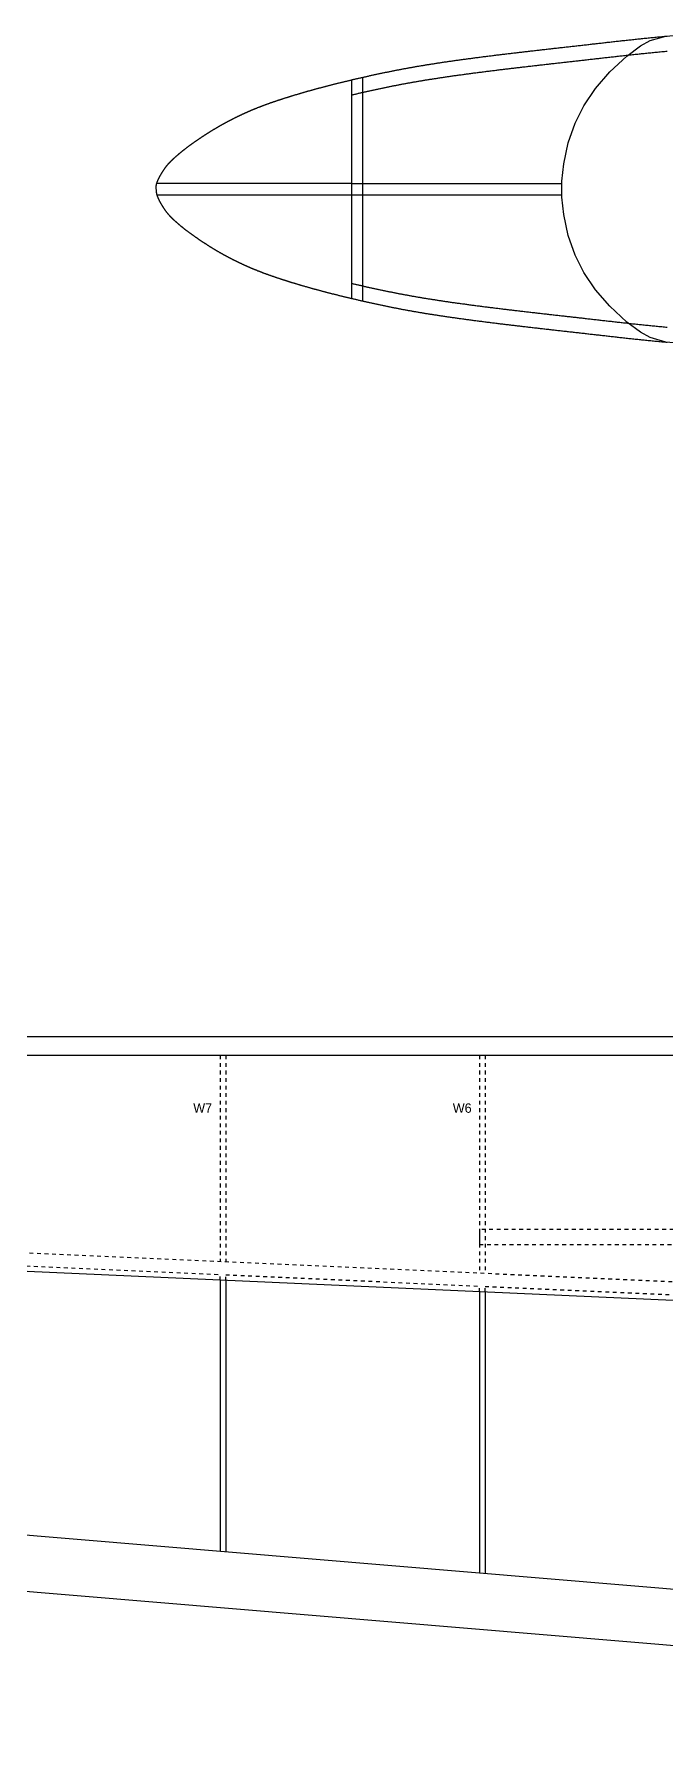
# Model space of a CAD drawing. Extents: x -88 to 2523, y 287 to 1193.
# Drawn here: x 858.6 to 1026.6, y 286.8 to 739.3 of the extents above; entities that cross this region are included whole.
import ezdxf

# ---------------------------------------------------------------- set-up
doc = ezdxf.new("R2010")
doc.units = 0
doc.linetypes.add('JIS_02_1_0', pattern=[2, 1, -1])
doc.layers.get('0').update_dxf_attribs({"linetype": 'CONTINUOUS'})
doc.layers.add('SÄLJ', color=7, linetype='CONTINUOUS')

# ---------------------------------------------------------------- blocks, each defined once
blk = doc.blocks.new('*U22')
at = {"layer": 'SÄLJ', "color": 253}
blk.add_text('W6', height=2.5, dxfattribs=at).set_placement((969.94, 452.8))
blk = doc.blocks.new('*U23')
at = {"layer": 'SÄLJ', "color": 253}
blk.add_text('W7', height=2.5, dxfattribs=at).set_placement((900.95, 452.82))

msp = doc.modelspace()

# ---------------------------------------------------------------- linework, layer by layer
at = {"layer": 'SÄLJ'}
for p, q in [((943.04, 727.12), (943.04, 669.08)), ((946.04, 668.4), (946.04, 727.81)), ((943.04, 699.6), (891.26, 699.6)), ((943.04, 699.6), (998.96, 699.6)), ((891.26, 696.6), (943.04, 696.6)), ((943.04, 696.6), (998.96, 696.6)), ((1322.63, 468), (138.15, 468)), ((1322.63, 389.83), (138.15, 442.74)), ((977.04, 421.8), (977.04, 417.8)), ((908.07, 408.35), (908.07, 336.43)), ((909.57, 408.28), (909.57, 336.3)), ((977.04, 405.27), (977.04, 330.66)), ((978.54, 405.2), (978.54, 330.54)), ((632.95, 359.42), (1322.63, 301.78)), ((632.95, 344.42), (1322.63, 286.78))]:
    msp.add_line(p, q, dxfattribs=at)
at = {"layer": 'SÄLJ', "linetype": 'JIS_02_1_0'}
for p, q in [((908.07, 468), (908.07, 413.35)), ((909.57, 468), (909.57, 413.28)), ((977.04, 468), (977.04, 410.27)), ((978.54, 468), (978.54, 410.2)), ((138.15, 447.74), (1322.63, 394.83)), ((1322.63, 421.8), (977.04, 421.8)), ((977.04, 417.8), (1322.63, 417.8)), ((840.61, 412.86), (908.07, 409.85)), ((908.07, 408.35), (908.07, 409.85)), ((909.57, 408.28), (909.57, 409.78)), ((909.57, 409.78), (977.04, 406.77)), ((977.04, 405.27), (977.04, 406.77)), ((978.54, 405.2), (978.54, 406.7)), ((978.54, 406.7), (1046.01, 403.69))]:
    msp.add_line(p, q, dxfattribs=at)
at = {"layer": 'SÄLJ'}
for points in [[(943.04, 727.12), (943.09, 727.13), (943.29, 727.18), (943.48, 727.22), (943.68, 727.27), (943.88, 727.31), (944.08, 727.36), (944.27, 727.41), (944.47, 727.45), (944.67, 727.5), (944.87, 727.55), (945.07, 727.59), (945.28, 727.64), (945.48, 727.69), (945.68, 727.73), (945.88, 727.78), (946.09, 727.82), (946.29, 727.87), (946.49, 727.92), (946.7, 727.96), (946.9, 728.01), (947.11, 728.05), (947.31, 728.1), (947.52, 728.15), (947.72, 728.19), (947.93, 728.24), (948.13, 728.28), (948.34, 728.33), (948.55, 728.37), (948.75, 728.42), (948.96, 728.46), (949.17, 728.51), (949.38, 728.55), (949.58, 728.6), (949.79, 728.64), (950, 728.69), (950.21, 728.73), (950.41, 728.78), (950.62, 728.82), (950.83, 728.87), (951.04, 728.91), (951.24, 728.95), (951.45, 729), (951.66, 729.04), (951.87, 729.08), (952.08, 729.13), (952.28, 729.17), (952.49, 729.21), (952.7, 729.25), (952.91, 729.3), (953.11, 729.34), (953.32, 729.38), (953.53, 729.42), (953.73, 729.46), (953.94, 729.51), (954.15, 729.55), (954.36, 729.59), (954.56, 729.63), (954.77, 729.67), (954.98, 729.71), (955.18, 729.75), (955.39, 729.79), (955.6, 729.83), (955.81, 729.87), (956.02, 729.91), (956.22, 729.95), (956.43, 729.99), (956.64, 730.03), (956.85, 730.07), (957.06, 730.11), (957.27, 730.15), (957.48, 730.18), (957.69, 730.22), (957.9, 730.26), (958.12, 730.3), (958.33, 730.34), (958.54, 730.38), (958.75, 730.42), (958.97, 730.45), (959.18, 730.49), (959.4, 730.53), (959.61, 730.57), (959.83, 730.61), (960.05, 730.64), (960.26, 730.68), (960.48, 730.72), (960.7, 730.76), (960.92, 730.79), (961.14, 730.83), (961.36, 730.87), (961.58, 730.91), (961.81, 730.94), (962.03, 730.98), (962.26, 731.02), (962.48, 731.05), (962.71, 731.09), (962.94, 731.13), (963.17, 731.17), (963.4, 731.2), (963.63, 731.24), (963.86, 731.28), (964.09, 731.31), (964.33, 731.35), (964.56, 731.39), (964.8, 731.42), (965.04, 731.46), (965.27, 731.5), (965.51, 731.53), (965.76, 731.57), (966, 731.61), (966.24, 731.65), (966.49, 731.68), (966.73, 731.72), (966.98, 731.76), (967.23, 731.79), (967.48, 731.83), (967.73, 731.87), (967.99, 731.91), (968.24, 731.94), (968.5, 731.98), (968.75, 732.02), (969.01, 732.05), (969.27, 732.09), (969.53, 732.13), (969.8, 732.17), (970.06, 732.2), (970.32, 732.24), (970.59, 732.28), (970.85, 732.32), (971.12, 732.35), (971.39, 732.39), (971.66, 732.43), (971.93, 732.47), (972.2, 732.5), (972.48, 732.54), (972.75, 732.58), (973.03, 732.61), (973.3, 732.65), (973.58, 732.69), (973.86, 732.73), (974.14, 732.76), (974.42, 732.8), (974.7, 732.84), (974.98, 732.88), (975.26, 732.91), (975.54, 732.95), (975.83, 732.99), (976.11, 733.03), (976.4, 733.06), (976.68, 733.1), (976.97, 733.14), (977.26, 733.17), (977.55, 733.21), (977.84, 733.25), (978.13, 733.29), (978.42, 733.32), (978.71, 733.36), (979, 733.4), (979.29, 733.43), (979.59, 733.47), (979.88, 733.51), (980.18, 733.54), (980.47, 733.58), (980.77, 733.62), (981.06, 733.65), (981.36, 733.69), (981.66, 733.73), (981.95, 733.76), (982.25, 733.8), (982.55, 733.84), (982.85, 733.87), (983.15, 733.91), (983.45, 733.95), (983.75, 733.98), (984.05, 734.02), (984.35, 734.05), (984.65, 734.09), (984.95, 734.13), (985.25, 734.16), (985.55, 734.2), (985.85, 734.23), (986.16, 734.27), (986.46, 734.31), (986.76, 734.34), (987.06, 734.38), (987.37, 734.41), (987.67, 734.45), (987.98, 734.48), (988.28, 734.52), (988.59, 734.55), (988.89, 734.59), (989.2, 734.62), (989.5, 734.66), (989.81, 734.7), (990.11, 734.73), (990.42, 734.77), (990.73, 734.8), (991.03, 734.84), (991.34, 734.87), (991.65, 734.91), (991.96, 734.94), (992.27, 734.98), (992.57, 735.01), (992.88, 735.05), (993.19, 735.08), (993.5, 735.12), (993.81, 735.15), (994.12, 735.19), (994.43, 735.22), (994.74, 735.26), (995.05, 735.29), (995.37, 735.33), (995.68, 735.36), (995.99, 735.4), (996.3, 735.43), (996.61, 735.47), (996.93, 735.5), (997.24, 735.54), (997.55, 735.57), (997.87, 735.61), (998.18, 735.64), (998.5, 735.68), (998.81, 735.71), (999.13, 735.75), (999.44, 735.79), (999.76, 735.82), (1000.07, 735.86), (1000.39, 735.89), (1000.71, 735.93), (1001.02, 735.96), (1001.34, 736), (1001.66, 736.04), (1001.97, 736.07), (1002.29, 736.11), (1002.61, 736.14), (1002.93, 736.18), (1003.25, 736.21), (1003.57, 736.25), (1003.89, 736.29), (1004.21, 736.32), (1004.53, 736.36), (1004.85, 736.4), (1005.17, 736.43), (1005.49, 736.47), (1005.81, 736.51), (1006.14, 736.54), (1006.46, 736.58), (1006.78, 736.62), (1007.1, 736.65), (1007.43, 736.69), (1007.75, 736.73), (1008.08, 736.76), (1008.4, 736.8), (1008.73, 736.84), (1009.05, 736.87), (1009.38, 736.91), (1009.71, 736.95), (1010.03, 736.99), (1010.36, 737.02), (1010.69, 737.06), (1011.02, 737.1), (1011.35, 737.13), (1011.68, 737.17), (1012.01, 737.21), (1012.34, 737.25), (1012.67, 737.28), (1013.01, 737.32), (1013.34, 737.36), (1013.67, 737.4), (1014.01, 737.43), (1014.34, 737.47), (1014.68, 737.51), (1015.01, 737.54), (1015.35, 737.58), (1015.69, 737.62), (1016.03, 737.65), (1016.37, 737.69), (1016.71, 737.73), (1017.05, 737.77), (1017.39, 737.8), (1017.73, 737.84), (1018.07, 737.88), (1018.42, 737.91), (1018.76, 737.95), (1019.11, 737.98), (1019.45, 738.02), (1019.8, 738.06), (1020.15, 738.09), (1020.5, 738.13), (1020.84, 738.17), (1021.19, 738.2), (1021.55, 738.24), (1021.9, 738.27), (1022.25, 738.31), (1022.61, 738.34), (1022.96, 738.38), (1023.32, 738.41), (1023.67, 738.45), (1024.03, 738.48), (1024.39, 738.52), (1024.75, 738.55), (1025.11, 738.59), (1025.47, 738.62), (1025.83, 738.66), (1026.2, 738.69), (1026.56, 738.73), (1026.93, 738.76)], [(1032.97, 656.93), (1026.56, 657.48), (1022.42, 658.67), (1019.87, 660.08), (1016.18, 662.76), (1011.65, 666.98), (1007.88, 671.39), (1004.76, 675.96), (1002.49, 680.57), (1000.63, 685.79), (999.46, 691.37), (998.92, 696.01), (998.92, 698.1), (998.92, 700.2), (999.46, 704.84), (1000.63, 710.42), (1002.49, 715.64), (1004.76, 720.25), (1007.88, 724.82), (1011.65, 729.23), (1016.18, 733.45), (1019.87, 736.13), (1022.42, 737.54), (1026.56, 738.73), (1032.97, 739.28)], [(943.04, 723.12), (943.09, 723.13), (943.29, 723.18), (943.48, 723.22), (943.68, 723.27), (943.88, 723.31), (944.08, 723.36), (944.27, 723.41), (944.47, 723.45), (944.67, 723.5), (944.87, 723.55), (945.07, 723.59), (945.28, 723.64), (945.48, 723.69), (945.68, 723.73), (945.88, 723.78), (946.09, 723.82), (946.29, 723.87), (946.49, 723.92), (946.7, 723.96), (946.9, 724.01), (947.11, 724.05), (947.31, 724.1), (947.52, 724.15), (947.72, 724.19), (947.93, 724.24), (948.13, 724.28), (948.34, 724.33), (948.55, 724.37), (948.75, 724.42), (948.96, 724.46), (949.17, 724.51), (949.38, 724.55), (949.58, 724.6), (949.79, 724.64), (950, 724.69), (950.21, 724.73), (950.41, 724.78), (950.62, 724.82), (950.83, 724.87), (951.04, 724.91), (951.24, 724.95), (951.45, 725), (951.66, 725.04), (951.87, 725.08), (952.08, 725.13), (952.28, 725.17), (952.49, 725.21), (952.7, 725.25), (952.91, 725.3), (953.11, 725.34), (953.32, 725.38), (953.53, 725.42), (953.73, 725.46), (953.94, 725.51), (954.15, 725.55), (954.36, 725.59), (954.56, 725.63), (954.77, 725.67), (954.98, 725.71), (955.18, 725.75), (955.39, 725.79), (955.6, 725.83), (955.81, 725.87), (956.02, 725.91), (956.22, 725.95), (956.43, 725.99), (956.64, 726.03), (956.85, 726.07), (957.06, 726.11), (957.27, 726.15), (957.48, 726.18), (957.69, 726.22), (957.9, 726.26), (958.12, 726.3), (958.33, 726.34), (958.54, 726.38), (958.75, 726.42), (958.97, 726.45), (959.18, 726.49), (959.4, 726.53), (959.61, 726.57), (959.83, 726.61), (960.05, 726.64), (960.26, 726.68), (960.48, 726.72), (960.7, 726.76), (960.92, 726.79), (961.14, 726.83), (961.36, 726.87), (961.58, 726.91), (961.81, 726.94), (962.03, 726.98), (962.26, 727.02), (962.48, 727.05), (962.71, 727.09), (962.94, 727.13), (963.17, 727.17), (963.4, 727.2), (963.63, 727.24), (963.86, 727.28), (964.09, 727.31), (964.33, 727.35), (964.56, 727.39), (964.8, 727.42), (965.04, 727.46), (965.27, 727.5), (965.51, 727.53), (965.76, 727.57), (966, 727.61), (966.24, 727.65), (966.49, 727.68), (966.73, 727.72), (966.98, 727.76), (967.23, 727.79), (967.48, 727.83), (967.73, 727.87), (967.99, 727.91), (968.24, 727.94), (968.5, 727.98), (968.75, 728.02), (969.01, 728.05), (969.27, 728.09), (969.53, 728.13), (969.8, 728.17), (970.06, 728.2), (970.32, 728.24), (970.59, 728.28), (970.85, 728.32), (971.12, 728.35), (971.39, 728.39), (971.66, 728.43), (971.93, 728.47), (972.2, 728.5), (972.48, 728.54), (972.75, 728.58), (973.03, 728.61), (973.3, 728.65), (973.58, 728.69), (973.86, 728.73), (974.14, 728.76), (974.42, 728.8), (974.7, 728.84), (974.98, 728.88), (975.26, 728.91), (975.54, 728.95), (975.83, 728.99), (976.11, 729.03), (976.4, 729.06), (976.68, 729.1), (976.97, 729.14), (977.26, 729.17), (977.55, 729.21), (977.84, 729.25), (978.13, 729.29), (978.42, 729.32), (978.71, 729.36), (979, 729.4), (979.29, 729.43), (979.59, 729.47), (979.88, 729.51), (980.18, 729.54), (980.47, 729.58), (980.77, 729.62), (981.06, 729.65), (981.36, 729.69), (981.66, 729.73), (981.95, 729.76), (982.25, 729.8), (982.55, 729.84), (982.85, 729.87), (983.15, 729.91), (983.45, 729.95), (983.75, 729.98), (984.05, 730.02), (984.35, 730.05), (984.65, 730.09), (984.95, 730.13), (985.25, 730.16), (985.55, 730.2), (985.85, 730.23), (986.16, 730.27), (986.46, 730.31), (986.76, 730.34), (987.06, 730.38), (987.37, 730.41), (987.67, 730.45), (987.98, 730.48), (988.28, 730.52), (988.59, 730.55), (988.89, 730.59), (989.2, 730.62), (989.5, 730.66), (989.81, 730.7), (990.11, 730.73), (990.42, 730.77), (990.73, 730.8), (991.03, 730.84), (991.34, 730.87), (991.65, 730.91), (991.96, 730.94), (992.27, 730.98), (992.57, 731.01), (992.88, 731.05), (993.19, 731.08), (993.5, 731.12), (993.81, 731.15), (994.12, 731.19), (994.43, 731.22), (994.74, 731.26), (995.05, 731.29), (995.37, 731.33), (995.68, 731.36), (995.99, 731.4), (996.3, 731.43), (996.61, 731.47), (996.93, 731.5), (997.24, 731.54), (997.55, 731.57), (997.87, 731.61), (998.18, 731.64), (998.5, 731.68), (998.81, 731.71), (999.13, 731.75), (999.44, 731.79), (999.76, 731.82), (1000.07, 731.86), (1000.39, 731.89), (1000.71, 731.93), (1001.02, 731.96), (1001.34, 732), (1001.66, 732.04), (1001.97, 732.07), (1002.29, 732.11), (1002.61, 732.14), (1002.93, 732.18), (1003.25, 732.21), (1003.57, 732.25), (1003.89, 732.29), (1004.21, 732.32), (1004.53, 732.36), (1004.85, 732.4), (1005.17, 732.43), (1005.49, 732.47), (1005.81, 732.51), (1006.14, 732.54), (1006.46, 732.58), (1006.78, 732.62), (1007.1, 732.65), (1007.43, 732.69), (1007.75, 732.73), (1008.08, 732.76), (1008.4, 732.8), (1008.73, 732.84), (1009.05, 732.87), (1009.38, 732.91), (1009.71, 732.95), (1010.03, 732.99), (1010.36, 733.02), (1010.69, 733.06), (1011.02, 733.1), (1011.35, 733.13), (1011.68, 733.17), (1012.01, 733.21), (1012.34, 733.25), (1012.67, 733.28), (1013.01, 733.32), (1013.34, 733.36), (1013.67, 733.4), (1014.01, 733.43), (1014.34, 733.47), (1014.68, 733.51), (1015.01, 733.54), (1015.35, 733.58), (1015.69, 733.62), (1016.03, 733.65), (1016.37, 733.69), (1016.71, 733.73), (1017.05, 733.77), (1017.39, 733.8), (1017.73, 733.84), (1018.07, 733.88), (1018.42, 733.91), (1018.76, 733.95), (1019.11, 733.98), (1019.45, 734.02), (1019.8, 734.06), (1020.15, 734.09), (1020.5, 734.13), (1020.84, 734.17), (1021.19, 734.2), (1021.55, 734.24), (1021.9, 734.27), (1022.25, 734.31), (1022.61, 734.34), (1022.96, 734.38), (1023.32, 734.41), (1023.67, 734.45), (1024.03, 734.48), (1024.39, 734.52), (1024.75, 734.55), (1025.11, 734.59), (1025.47, 734.62), (1025.83, 734.66), (1026.2, 734.69), (1026.56, 734.73), (1026.93, 734.76)], [(891.04, 698.1), (891.05, 698.19), (891.05, 698.26), (891.05, 698.32), (891.05, 698.38), (891.05, 698.43), (891.06, 698.47), (891.06, 698.51), (891.06, 698.54), (891.06, 698.58), (891.07, 698.61), (891.07, 698.64), (891.07, 698.67), (891.07, 698.69), (891.08, 698.72), (891.08, 698.75), (891.08, 698.77), (891.09, 698.8), (891.09, 698.82), (891.09, 698.85), (891.1, 698.87), (891.1, 698.9), (891.1, 698.92), (891.11, 698.95), (891.11, 698.97), (891.12, 698.99), (891.12, 699.02), (891.12, 699.04), (891.13, 699.07), (891.13, 699.09), (891.14, 699.11), (891.14, 699.14), (891.15, 699.16), (891.15, 699.19), (891.16, 699.21), (891.16, 699.23), (891.17, 699.26), (891.17, 699.28), (891.18, 699.3), (891.18, 699.33), (891.19, 699.35), (891.2, 699.37), (891.2, 699.4), (891.21, 699.42), (891.21, 699.44), (891.22, 699.47), (891.23, 699.49), (891.23, 699.51), (891.24, 699.54), (891.25, 699.56), (891.25, 699.58), (891.26, 699.61), (891.27, 699.63), (891.28, 699.66), (891.28, 699.68), (891.29, 699.7), (891.3, 699.73), (891.31, 699.75), (891.31, 699.77), (891.32, 699.8), (891.33, 699.82), (891.34, 699.85), (891.34, 699.87), (891.35, 699.9), (891.36, 699.92), (891.37, 699.95), (891.38, 699.97), (891.39, 699.99), (891.4, 700.02), (891.41, 700.04), (891.41, 700.07), (891.42, 700.09), (891.43, 700.12), (891.44, 700.15), (891.45, 700.17), (891.46, 700.2), (891.47, 700.22), (891.48, 700.25), (891.49, 700.28), (891.5, 700.3), (891.51, 700.33), (891.52, 700.35), (891.54, 700.38), (891.55, 700.41), (891.56, 700.43), (891.57, 700.46), (891.58, 700.49), (891.59, 700.52), (891.6, 700.54), (891.62, 700.57), (891.63, 700.6), (891.64, 700.63), (891.65, 700.66), (891.67, 700.69), (891.68, 700.71), (891.69, 700.74), (891.71, 700.77), (891.72, 700.8), (891.73, 700.83), (891.75, 700.86), (891.76, 700.89), (891.78, 700.92), (891.79, 700.95), (891.81, 700.98), (891.82, 701.01), (891.84, 701.04), (891.85, 701.07), (891.87, 701.1), (891.88, 701.14), (891.9, 701.17), (891.91, 701.2), (891.93, 701.23), (891.95, 701.26), (891.97, 701.3), (891.98, 701.33), (892, 701.36), (892.02, 701.4), (892.04, 701.43), (892.05, 701.46), (892.07, 701.5), (892.09, 701.53), (892.11, 701.57), (892.13, 701.6), (892.15, 701.64), (892.17, 701.67), (892.19, 701.71), (892.21, 701.74), (892.23, 701.78), (892.25, 701.82), (892.27, 701.85), (892.29, 701.89), (892.31, 701.93), (892.33, 701.96), (892.35, 702), (892.38, 702.04), (892.4, 702.07), (892.42, 702.11), (892.44, 702.15), (892.47, 702.19), (892.49, 702.22), (892.51, 702.26), (892.53, 702.3), (892.56, 702.34), (892.58, 702.38), (892.6, 702.42), (892.63, 702.45), (892.65, 702.49), (892.68, 702.53), (892.7, 702.57), (892.72, 702.61), (892.75, 702.65), (892.77, 702.69), (892.8, 702.73), (892.82, 702.76), (892.85, 702.8), (892.87, 702.84), (892.9, 702.88), (892.92, 702.92), (892.95, 702.96), (892.97, 703), (893, 703.04), (893.02, 703.08), (893.05, 703.11), (893.08, 703.15), (893.1, 703.19), (893.13, 703.23), (893.15, 703.27), (893.18, 703.31), (893.21, 703.34), (893.23, 703.38), (893.26, 703.42), (893.29, 703.46), (893.31, 703.5), (893.34, 703.53), (893.36, 703.57), (893.39, 703.61), (893.42, 703.65), (893.44, 703.68), (893.47, 703.72), (893.5, 703.76), (893.52, 703.79), (893.55, 703.83), (893.58, 703.87), (893.6, 703.9), (893.63, 703.94), (893.66, 703.97), (893.68, 704.01), (893.71, 704.04), (893.74, 704.08), (893.76, 704.11), (893.79, 704.15), (893.82, 704.18), (893.84, 704.22), (893.87, 704.25), (893.9, 704.29), (893.93, 704.32), (893.95, 704.35), (893.98, 704.39), (894.01, 704.42), (894.03, 704.45), (894.06, 704.49), (894.09, 704.52), (894.12, 704.55), (894.14, 704.59), (894.17, 704.62), (894.2, 704.65), (894.23, 704.68), (894.25, 704.72), (894.28, 704.75), (894.31, 704.78), (894.34, 704.81), (894.37, 704.84), (894.4, 704.88), (894.42, 704.91), (894.45, 704.94), (894.48, 704.97), (894.51, 705.01), (894.54, 705.04), (894.57, 705.07), (894.6, 705.1), (894.63, 705.13), (894.66, 705.16), (894.69, 705.2), (894.72, 705.23), (894.75, 705.26), (894.78, 705.29), (894.81, 705.32), (894.84, 705.36), (894.87, 705.39), (894.9, 705.42), (894.93, 705.45), (894.97, 705.48), (895, 705.52), (895.03, 705.55), (895.06, 705.58), (895.09, 705.61), (895.13, 705.65), (895.16, 705.68), (895.19, 705.71), (895.23, 705.75), (895.26, 705.78), (895.3, 705.81), (895.33, 705.85), (895.36, 705.88), (895.4, 705.91), (895.43, 705.95), (895.47, 705.98), (895.51, 706.01), (895.54, 706.05), (895.58, 706.08), (895.62, 706.12), (895.65, 706.15), (895.69, 706.19), (895.73, 706.22), (895.76, 706.26), (895.8, 706.29), (895.84, 706.33), (895.88, 706.36), (895.92, 706.4), (895.96, 706.44), (896, 706.47), (896.04, 706.51), (896.08, 706.54), (896.12, 706.58), (896.16, 706.62), (896.2, 706.65), (896.24, 706.69), (896.28, 706.73), (896.33, 706.77), (896.37, 706.8), (896.41, 706.84), (896.45, 706.88), (896.5, 706.92), (896.54, 706.95), (896.58, 706.99), (896.63, 707.03), (896.67, 707.07), (896.72, 707.11), (896.76, 707.15), (896.81, 707.19), (896.85, 707.22), (896.9, 707.26), (896.94, 707.3), (896.99, 707.34), (897.03, 707.38), (897.08, 707.42), (897.13, 707.46), (897.18, 707.5), (897.22, 707.54), (897.27, 707.58), (897.32, 707.62), (897.37, 707.66), (897.42, 707.7), (897.47, 707.74), (897.51, 707.78), (897.56, 707.82), (897.61, 707.86), (897.66, 707.91), (897.71, 707.95), (897.76, 707.99), (897.82, 708.03), (897.87, 708.07), (897.92, 708.11), (897.97, 708.15), (898.02, 708.2), (898.07, 708.24), (898.13, 708.28), (898.18, 708.32), (898.23, 708.36), (898.28, 708.41), (898.34, 708.45), (898.39, 708.49), (898.45, 708.53), (898.5, 708.57), (898.55, 708.62), (898.61, 708.66), (898.66, 708.7), (898.72, 708.75), (898.77, 708.79), (898.83, 708.83), (898.89, 708.87), (898.94, 708.92), (899, 708.96), (899.06, 709), (899.11, 709.05), (899.17, 709.09), (899.23, 709.13), (899.28, 709.18), (899.34, 709.22), (899.4, 709.26), (899.46, 709.31), (899.52, 709.35), (899.58, 709.4), (899.63, 709.44), (899.69, 709.48), (899.75, 709.53), (899.81, 709.57), (899.87, 709.62), (899.93, 709.66), (899.99, 709.7), (900.05, 709.75), (900.11, 709.79), (900.17, 709.84), (900.23, 709.88), (900.3, 709.92), (900.36, 709.97), (900.42, 710.01), (900.48, 710.06), (900.54, 710.1), (900.6, 710.15), (900.66, 710.19), (900.73, 710.24), (900.79, 710.28), (900.85, 710.32), (900.91, 710.37), (900.98, 710.41), (901.04, 710.46), (901.1, 710.5), (901.17, 710.55), (901.23, 710.59), (901.29, 710.64), (901.36, 710.68), (901.42, 710.73), (901.48, 710.77), (901.55, 710.82), (901.61, 710.86), (901.68, 710.9), (901.74, 710.95), (901.81, 710.99), (901.87, 711.04), (901.94, 711.08), (902, 711.13), (902.07, 711.17), (902.13, 711.22), (902.2, 711.26), (902.26, 711.31), (902.33, 711.35), (902.39, 711.4), (902.46, 711.44), (902.52, 711.48), (902.59, 711.53), (902.65, 711.57), (902.72, 711.62), (902.79, 711.66), (902.85, 711.71), (902.92, 711.75), (902.98, 711.8), (903.05, 711.84), (903.12, 711.88), (903.18, 711.93), (903.25, 711.97), (903.32, 712.02), (903.38, 712.06), (903.45, 712.1), (903.52, 712.15), (903.58, 712.19), (903.65, 712.24), (903.72, 712.28), (903.78, 712.32), (903.85, 712.37), (903.92, 712.41), (903.98, 712.45), (904.05, 712.5), (904.12, 712.54), (904.18, 712.58), (904.25, 712.63), (904.32, 712.67), (904.38, 712.71), (904.45, 712.76), (904.52, 712.8), (904.58, 712.84), (904.65, 712.88), (904.72, 712.93), (904.78, 712.97), (904.85, 713.01), (904.92, 713.05), (904.98, 713.1), (905.05, 713.14), (905.12, 713.18), (905.18, 713.22), (905.25, 713.26), (905.31, 713.3), (905.38, 713.35), (905.45, 713.39), (905.51, 713.43), (905.58, 713.47), (905.65, 713.51), (905.71, 713.55), (905.78, 713.59), (905.84, 713.63), (905.91, 713.67), (905.97, 713.71), (906.04, 713.75), (906.1, 713.79), (906.17, 713.83), (906.24, 713.87), (906.3, 713.91), (906.37, 713.95), (906.43, 713.99), (906.5, 714.03), (906.56, 714.07), (906.62, 714.11), (906.69, 714.15), (906.75, 714.19), (906.82, 714.22), (906.88, 714.26), (906.95, 714.3), (907.01, 714.34), (907.07, 714.38), (907.14, 714.41), (907.2, 714.45), (907.27, 714.49), (907.33, 714.53), (907.39, 714.56), (907.46, 714.6), (907.52, 714.64), (907.58, 714.67), (907.65, 714.71), (907.71, 714.75), (907.77, 714.78), (907.84, 714.82), (907.9, 714.86), (907.96, 714.89), (908.03, 714.93), (908.09, 714.97), (908.16, 715), (908.22, 715.04), (908.28, 715.07), (908.35, 715.11), (908.41, 715.15), (908.47, 715.18), (908.54, 715.22), (908.6, 715.25), (908.67, 715.29), (908.73, 715.32), (908.79, 715.36), (908.86, 715.39), (908.92, 715.43), (908.99, 715.47), (909.05, 715.5), (909.12, 715.54), (909.18, 715.57), (909.25, 715.61), (909.31, 715.64), (909.38, 715.68), (909.44, 715.71), (909.51, 715.75), (909.57, 715.78), (909.64, 715.82), (909.7, 715.85), (909.77, 715.89), (909.84, 715.92), (909.9, 715.96), (909.97, 715.99), (910.04, 716.03), (910.1, 716.07), (910.17, 716.1), (910.24, 716.14), (910.3, 716.17), (910.37, 716.21), (910.44, 716.24), (910.51, 716.28), (910.58, 716.31), (910.65, 716.35), (910.72, 716.38), (910.78, 716.42), (910.85, 716.46), (910.92, 716.49), (910.99, 716.53), (911.06, 716.56), (911.14, 716.6), (911.21, 716.64), (911.28, 716.67), (911.35, 716.71), (911.42, 716.75), (911.49, 716.78), (911.56, 716.82), (911.64, 716.85), (911.71, 716.89), (911.78, 716.93), (911.85, 716.96), (911.93, 717), (912, 717.04), (912.07, 717.07), (912.15, 717.11), (912.22, 717.15), (912.3, 717.18), (912.37, 717.22), (912.44, 717.26), (912.52, 717.29), (912.59, 717.33), (912.67, 717.37), (912.74, 717.4), (912.82, 717.44), (912.9, 717.48), (912.97, 717.51), (913.05, 717.55), (913.12, 717.59), (913.2, 717.62), (913.28, 717.66), (913.35, 717.7), (913.43, 717.73), (913.51, 717.77), (913.59, 717.81), (913.66, 717.84), (913.74, 717.88), (913.82, 717.91), (913.9, 717.95), (913.97, 717.99), (914.05, 718.02), (914.13, 718.06), (914.21, 718.1), (914.29, 718.13), (914.37, 718.17), (914.45, 718.21), (914.52, 718.24), (914.6, 718.28), (914.68, 718.31), (914.76, 718.35), (914.84, 718.39), (914.92, 718.42), (915, 718.46), (915.08, 718.49), (915.16, 718.53), (915.24, 718.57), (915.32, 718.6), (915.4, 718.64), (915.48, 718.67), (915.56, 718.71), (915.64, 718.74), (915.72, 718.78), (915.8, 718.81), (915.89, 718.85), (915.97, 718.88), (916.05, 718.92), (916.13, 718.96), (916.21, 718.99), (916.29, 719.03), (916.37, 719.06), (916.46, 719.1), (916.54, 719.13), (916.62, 719.16), (916.7, 719.2), (916.79, 719.23), (916.87, 719.27), (916.96, 719.3), (917.04, 719.34), (917.12, 719.37), (917.21, 719.41), (917.29, 719.44), (917.38, 719.48), (917.46, 719.51), (917.55, 719.55), (917.64, 719.58), (917.72, 719.62), (917.81, 719.65), (917.9, 719.69), (917.98, 719.72), (918.07, 719.76), (918.16, 719.79), (918.25, 719.83), (918.34, 719.86), (918.43, 719.9), (918.52, 719.93), (918.61, 719.97), (918.7, 720), (918.79, 720.04), (918.89, 720.07), (918.98, 720.11), (919.07, 720.14), (919.17, 720.18), (919.26, 720.22), (919.36, 720.25), (919.45, 720.29), (919.55, 720.32), (919.64, 720.36), (919.74, 720.4), (919.84, 720.43), (919.94, 720.47), (920.04, 720.5), (920.14, 720.54), (920.24, 720.58), (920.34, 720.62), (920.44, 720.65), (920.54, 720.69), (920.65, 720.73), (920.75, 720.76), (920.86, 720.8), (920.96, 720.84), (921.07, 720.88), (921.18, 720.91), (921.28, 720.95), (921.39, 720.99), (921.5, 721.03), (921.61, 721.07), (921.72, 721.11), (921.83, 721.14), (921.95, 721.18), (922.06, 721.22), (922.17, 721.26), (922.29, 721.3), (922.4, 721.34), (922.52, 721.38), (922.64, 721.42), (922.75, 721.46), (922.87, 721.5), (922.99, 721.54), (923.11, 721.58), (923.23, 721.62), (923.35, 721.66), (923.47, 721.7), (923.59, 721.74), (923.72, 721.78), (923.84, 721.82), (923.97, 721.86), (924.09, 721.9), (924.22, 721.94), (924.34, 721.99), (924.47, 722.03), (924.59, 722.07), (924.72, 722.11), (924.85, 722.15), (924.98, 722.19), (925.11, 722.23), (925.24, 722.28), (925.37, 722.32), (925.5, 722.36), (925.63, 722.4), (925.76, 722.44), (925.9, 722.48), (926.03, 722.53), (926.16, 722.57), (926.3, 722.61), (926.43, 722.65), (926.57, 722.69), (926.7, 722.74), (926.84, 722.78), (926.98, 722.82), (927.11, 722.86), (927.25, 722.9), (927.39, 722.95), (927.53, 722.99), (927.66, 723.03), (927.8, 723.07), (927.94, 723.12), (928.08, 723.16), (928.22, 723.2), (928.36, 723.24), (928.5, 723.28), (928.64, 723.33), (928.79, 723.37), (928.93, 723.41), (929.07, 723.45), (929.21, 723.5), (929.36, 723.54), (929.5, 723.58), (929.64, 723.62), (929.79, 723.66), (929.93, 723.71), (930.08, 723.75), (930.22, 723.79), (930.37, 723.83), (930.51, 723.87), (930.66, 723.92), (930.8, 723.96), (930.95, 724), (931.1, 724.04), (931.24, 724.08), (931.39, 724.13), (931.54, 724.17), (931.69, 724.21), (931.84, 724.25), (931.99, 724.29), (932.14, 724.34), (932.29, 724.38), (932.44, 724.42), (932.59, 724.46), (932.74, 724.5), (932.89, 724.54), (933.05, 724.59), (933.2, 724.63), (933.35, 724.67), (933.51, 724.71), (933.66, 724.75), (933.82, 724.8), (933.98, 724.84), (934.13, 724.88), (934.29, 724.92), (934.45, 724.97), (934.61, 725.01), (934.76, 725.05), (934.92, 725.09), (935.08, 725.13), (935.25, 725.18), (935.41, 725.22), (935.57, 725.26), (935.73, 725.31), (935.9, 725.35), (936.06, 725.39), (936.23, 725.43), (936.39, 725.48), (936.56, 725.52), (936.73, 725.56), (936.89, 725.61), (937.06, 725.65), (937.23, 725.69), (937.4, 725.74), (937.57, 725.78), (937.74, 725.82), (937.92, 725.87), (938.09, 725.91), (938.26, 725.95), (938.44, 726), (938.62, 726.04), (938.79, 726.09), (938.97, 726.13), (939.15, 726.18), (939.33, 726.22), (939.51, 726.26), (939.69, 726.31), (939.87, 726.35), (940.05, 726.4), (940.24, 726.44), (940.42, 726.49), (940.61, 726.53), (940.79, 726.58), (940.98, 726.62), (941.17, 726.67), (941.36, 726.72), (941.55, 726.76), (941.74, 726.81), (941.93, 726.85), (942.12, 726.9), (942.31, 726.95), (942.51, 726.99), (942.7, 727.04), (942.9, 727.08), (943.04, 727.12)], [(891.04, 698.1), (891.05, 698.02), (891.05, 697.95), (891.05, 697.89), (891.05, 697.83), (891.05, 697.78), (891.06, 697.74), (891.06, 697.7), (891.06, 697.67), (891.06, 697.63), (891.07, 697.6), (891.07, 697.57), (891.07, 697.54), (891.07, 697.52), (891.08, 697.49), (891.08, 697.46), (891.08, 697.44), (891.09, 697.41), (891.09, 697.39), (891.09, 697.36), (891.1, 697.34), (891.1, 697.31), (891.1, 697.29), (891.11, 697.26), (891.11, 697.24), (891.12, 697.22), (891.12, 697.19), (891.12, 697.17), (891.13, 697.14), (891.13, 697.12), (891.14, 697.1), (891.14, 697.07), (891.15, 697.05), (891.15, 697.02), (891.16, 697), (891.16, 696.98), (891.17, 696.95), (891.17, 696.93), (891.18, 696.91), (891.18, 696.88), (891.19, 696.86), (891.2, 696.84), (891.2, 696.81), (891.21, 696.79), (891.21, 696.77), (891.22, 696.74), (891.23, 696.72), (891.23, 696.7), (891.24, 696.67), (891.25, 696.65), (891.25, 696.63), (891.26, 696.6), (891.27, 696.58), (891.28, 696.55), (891.28, 696.53), (891.29, 696.51), (891.3, 696.48), (891.31, 696.46), (891.31, 696.44), (891.32, 696.41), (891.33, 696.39), (891.34, 696.36), (891.34, 696.34), (891.35, 696.31), (891.36, 696.29), (891.37, 696.26), (891.38, 696.24), (891.39, 696.22), (891.4, 696.19), (891.41, 696.17), (891.41, 696.14), (891.42, 696.12), (891.43, 696.09), (891.44, 696.06), (891.45, 696.04), (891.46, 696.01), (891.47, 695.99), (891.48, 695.96), (891.49, 695.93), (891.5, 695.91), (891.51, 695.88), (891.52, 695.86), (891.54, 695.83), (891.55, 695.8), (891.56, 695.77), (891.57, 695.75), (891.58, 695.72), (891.59, 695.69), (891.6, 695.67), (891.62, 695.64), (891.63, 695.61), (891.64, 695.58), (891.65, 695.55), (891.67, 695.52), (891.68, 695.5), (891.69, 695.47), (891.71, 695.44), (891.72, 695.41), (891.73, 695.38), (891.75, 695.35), (891.76, 695.32), (891.78, 695.29), (891.79, 695.26), (891.81, 695.23), (891.82, 695.2), (891.84, 695.17), (891.85, 695.14), (891.87, 695.11), (891.88, 695.07), (891.9, 695.04), (891.91, 695.01), (891.93, 694.98), (891.95, 694.95), (891.97, 694.91), (891.98, 694.88), (892, 694.85), (892.02, 694.81), (892.04, 694.78), (892.05, 694.75), (892.07, 694.71), (892.09, 694.68), (892.11, 694.64), (892.13, 694.61), (892.15, 694.57), (892.17, 694.54), (892.19, 694.5), (892.21, 694.47), (892.23, 694.43), (892.25, 694.39), (892.27, 694.36), (892.29, 694.32), (892.31, 694.28), (892.33, 694.25), (892.35, 694.21), (892.38, 694.17), (892.4, 694.14), (892.42, 694.1), (892.44, 694.06), (892.47, 694.02), (892.49, 693.99), (892.51, 693.95), (892.53, 693.91), (892.56, 693.87), (892.58, 693.83), (892.6, 693.79), (892.63, 693.76), (892.65, 693.72), (892.68, 693.68), (892.7, 693.64), (892.72, 693.6), (892.75, 693.56), (892.77, 693.52), (892.8, 693.48), (892.82, 693.45), (892.85, 693.41), (892.87, 693.37), (892.9, 693.33), (892.92, 693.29), (892.95, 693.25), (892.97, 693.21), (893, 693.17), (893.02, 693.13), (893.05, 693.1), (893.08, 693.06), (893.1, 693.02), (893.13, 692.98), (893.15, 692.94), (893.18, 692.9), (893.21, 692.87), (893.23, 692.83), (893.26, 692.79), (893.29, 692.75), (893.31, 692.71), (893.34, 692.68), (893.36, 692.64), (893.39, 692.6), (893.42, 692.56), (893.44, 692.53), (893.47, 692.49), (893.5, 692.45), (893.52, 692.42), (893.55, 692.38), (893.58, 692.34), (893.6, 692.31), (893.63, 692.27), (893.66, 692.24), (893.68, 692.2), (893.71, 692.17), (893.74, 692.13), (893.76, 692.1), (893.79, 692.06), (893.82, 692.03), (893.84, 691.99), (893.87, 691.96), (893.9, 691.92), (893.93, 691.89), (893.95, 691.86), (893.98, 691.82), (894.01, 691.79), (894.03, 691.76), (894.06, 691.72), (894.09, 691.69), (894.12, 691.66), (894.14, 691.62), (894.17, 691.59), (894.2, 691.56), (894.23, 691.53), (894.25, 691.49), (894.28, 691.46), (894.31, 691.43), (894.34, 691.4), (894.37, 691.36), (894.4, 691.33), (894.42, 691.3), (894.45, 691.27), (894.48, 691.24), (894.51, 691.2), (894.54, 691.17), (894.57, 691.14), (894.6, 691.11), (894.63, 691.08), (894.66, 691.05), (894.69, 691.01), (894.72, 690.98), (894.75, 690.95), (894.78, 690.92), (894.81, 690.89), (894.84, 690.85), (894.87, 690.82), (894.9, 690.79), (894.93, 690.76), (894.97, 690.73), (895, 690.69), (895.03, 690.66), (895.06, 690.63), (895.09, 690.6), (895.13, 690.56), (895.16, 690.53), (895.19, 690.5), (895.23, 690.46), (895.26, 690.43), (895.3, 690.4), (895.33, 690.36), (895.36, 690.33), (895.4, 690.3), (895.43, 690.26), (895.47, 690.23), (895.51, 690.2), (895.54, 690.16), (895.58, 690.13), (895.62, 690.09), (895.65, 690.06), (895.69, 690.02), (895.73, 689.99), (895.76, 689.95), (895.8, 689.92), (895.84, 689.88), (895.88, 689.85), (895.92, 689.81), (895.96, 689.77), (896, 689.74), (896.04, 689.7), (896.08, 689.67), (896.12, 689.63), (896.16, 689.59), (896.2, 689.56), (896.24, 689.52), (896.28, 689.48), (896.33, 689.44), (896.37, 689.41), (896.41, 689.37), (896.45, 689.33), (896.5, 689.29), (896.54, 689.26), (896.58, 689.22), (896.63, 689.18), (896.67, 689.14), (896.72, 689.1), (896.76, 689.06), (896.81, 689.02), (896.85, 688.99), (896.9, 688.95), (896.94, 688.91), (896.99, 688.87), (897.03, 688.83), (897.08, 688.79), (897.13, 688.75), (897.18, 688.71), (897.22, 688.67), (897.27, 688.63), (897.32, 688.59), (897.37, 688.55), (897.42, 688.51), (897.47, 688.47), (897.51, 688.43), (897.56, 688.39), (897.61, 688.35), (897.66, 688.3), (897.71, 688.26), (897.76, 688.22), (897.82, 688.18), (897.87, 688.14), (897.92, 688.1), (897.97, 688.06), (898.02, 688.01), (898.07, 687.97), (898.13, 687.93), (898.18, 687.89), (898.23, 687.85), (898.28, 687.8), (898.34, 687.76), (898.39, 687.72), (898.45, 687.68), (898.5, 687.64), (898.55, 687.59), (898.61, 687.55), (898.66, 687.51), (898.72, 687.46), (898.77, 687.42), (898.83, 687.38), (898.89, 687.34), (898.94, 687.29), (899, 687.25), (899.06, 687.21), (899.11, 687.16), (899.17, 687.12), (899.23, 687.08), (899.28, 687.03), (899.34, 686.99), (899.4, 686.95), (899.46, 686.9), (899.52, 686.86), (899.58, 686.81), (899.63, 686.77), (899.69, 686.73), (899.75, 686.68), (899.81, 686.64), (899.87, 686.59), (899.93, 686.55), (899.99, 686.51), (900.05, 686.46), (900.11, 686.42), (900.17, 686.37), (900.23, 686.33), (900.3, 686.29), (900.36, 686.24), (900.42, 686.2), (900.48, 686.15), (900.54, 686.11), (900.6, 686.06), (900.66, 686.02), (900.73, 685.97), (900.79, 685.93), (900.85, 685.89), (900.91, 685.84), (900.98, 685.8), (901.04, 685.75), (901.1, 685.71), (901.17, 685.66), (901.23, 685.62), (901.29, 685.57), (901.36, 685.53), (901.42, 685.48), (901.48, 685.44), (901.55, 685.39), (901.61, 685.35), (901.68, 685.31), (901.74, 685.26), (901.81, 685.22), (901.87, 685.17), (901.94, 685.13), (902, 685.08), (902.07, 685.04), (902.13, 684.99), (902.2, 684.95), (902.26, 684.9), (902.33, 684.86), (902.39, 684.81), (902.46, 684.77), (902.52, 684.73), (902.59, 684.68), (902.65, 684.64), (902.72, 684.59), (902.79, 684.55), (902.85, 684.5), (902.92, 684.46), (902.98, 684.41), (903.05, 684.37), (903.12, 684.33), (903.18, 684.28), (903.25, 684.24), (903.32, 684.19), (903.38, 684.15), (903.45, 684.11), (903.52, 684.06), (903.58, 684.02), (903.65, 683.97), (903.72, 683.93), (903.78, 683.89), (903.85, 683.84), (903.92, 683.8), (903.98, 683.76), (904.05, 683.71), (904.12, 683.67), (904.18, 683.63), (904.25, 683.58), (904.32, 683.54), (904.38, 683.5), (904.45, 683.45), (904.52, 683.41), (904.58, 683.37), (904.65, 683.33), (904.72, 683.28), (904.78, 683.24), (904.85, 683.2), (904.92, 683.16), (904.98, 683.11), (905.05, 683.07), (905.12, 683.03), (905.18, 682.99), (905.25, 682.95), (905.31, 682.91), (905.38, 682.86), (905.45, 682.82), (905.51, 682.78), (905.58, 682.74), (905.65, 682.7), (905.71, 682.66), (905.78, 682.62), (905.84, 682.58), (905.91, 682.54), (905.97, 682.5), (906.04, 682.46), (906.1, 682.42), (906.17, 682.38), (906.24, 682.34), (906.3, 682.3), (906.37, 682.26), (906.43, 682.22), (906.5, 682.18), (906.56, 682.14), (906.62, 682.1), (906.69, 682.06), (906.75, 682.02), (906.82, 681.99), (906.88, 681.95), (906.95, 681.91), (907.01, 681.87), (907.07, 681.83), (907.14, 681.8), (907.2, 681.76), (907.27, 681.72), (907.33, 681.68), (907.39, 681.65), (907.46, 681.61), (907.52, 681.57), (907.58, 681.54), (907.65, 681.5), (907.71, 681.46), (907.77, 681.43), (907.84, 681.39), (907.9, 681.35), (907.96, 681.32), (908.03, 681.28), (908.09, 681.24), (908.16, 681.21), (908.22, 681.17), (908.28, 681.14), (908.35, 681.1), (908.41, 681.06), (908.47, 681.03), (908.54, 680.99), (908.6, 680.96), (908.67, 680.92), (908.73, 680.89), (908.79, 680.85), (908.86, 680.82), (908.92, 680.78), (908.99, 680.74), (909.05, 680.71), (909.12, 680.67), (909.18, 680.64), (909.25, 680.6), (909.31, 680.57), (909.38, 680.53), (909.44, 680.5), (909.51, 680.46), (909.57, 680.43), (909.64, 680.39), (909.7, 680.36), (909.77, 680.32), (909.84, 680.29), (909.9, 680.25), (909.97, 680.22), (910.04, 680.18), (910.1, 680.14), (910.17, 680.11), (910.24, 680.07), (910.3, 680.04), (910.37, 680), (910.44, 679.97), (910.51, 679.93), (910.58, 679.9), (910.65, 679.86), (910.72, 679.82), (910.78, 679.79), (910.85, 679.75), (910.92, 679.72), (910.99, 679.68), (911.06, 679.65), (911.14, 679.61), (911.21, 679.57), (911.28, 679.54), (911.35, 679.5), (911.42, 679.46), (911.49, 679.43), (911.56, 679.39), (911.64, 679.36), (911.71, 679.32), (911.78, 679.28), (911.85, 679.25), (911.93, 679.21), (912, 679.17), (912.07, 679.14), (912.15, 679.1), (912.22, 679.06), (912.3, 679.03), (912.37, 678.99), (912.44, 678.95), (912.52, 678.92), (912.59, 678.88), (912.67, 678.84), (912.74, 678.81), (912.82, 678.77), (912.9, 678.73), (912.97, 678.7), (913.05, 678.66), (913.12, 678.62), (913.2, 678.59), (913.28, 678.55), (913.35, 678.51), (913.43, 678.48), (913.51, 678.44), (913.59, 678.4), (913.66, 678.37), (913.74, 678.33), (913.82, 678.3), (913.9, 678.26), (913.97, 678.22), (914.05, 678.19), (914.13, 678.15), (914.21, 678.11), (914.29, 678.08), (914.37, 678.04), (914.45, 678), (914.52, 677.97), (914.6, 677.93), (914.68, 677.9), (914.76, 677.86), (914.84, 677.82), (914.92, 677.79), (915, 677.75), (915.08, 677.72), (915.16, 677.68), (915.24, 677.64), (915.32, 677.61), (915.4, 677.57), (915.48, 677.54), (915.56, 677.5), (915.64, 677.47), (915.72, 677.43), (915.8, 677.4), (915.89, 677.36), (915.97, 677.33), (916.05, 677.29), (916.13, 677.25), (916.21, 677.22), (916.29, 677.18), (916.37, 677.15), (916.46, 677.11), (916.54, 677.08), (916.62, 677.05), (916.7, 677.01), (916.79, 676.98), (916.87, 676.94), (916.96, 676.91), (917.04, 676.87), (917.12, 676.84), (917.21, 676.8), (917.29, 676.77), (917.38, 676.73), (917.46, 676.7), (917.55, 676.66), (917.64, 676.63), (917.72, 676.59), (917.81, 676.56), (917.9, 676.52), (917.98, 676.49), (918.07, 676.45), (918.16, 676.42), (918.25, 676.38), (918.34, 676.35), (918.43, 676.31), (918.52, 676.28), (918.61, 676.24), (918.7, 676.21), (918.79, 676.17), (918.89, 676.14), (918.98, 676.1), (919.07, 676.07), (919.17, 676.03), (919.26, 675.99), (919.36, 675.96), (919.45, 675.92), (919.55, 675.89), (919.64, 675.85), (919.74, 675.81), (919.84, 675.78), (919.94, 675.74), (920.04, 675.7), (920.14, 675.67), (920.24, 675.63), (920.34, 675.59), (920.44, 675.56), (920.54, 675.52), (920.65, 675.48), (920.75, 675.45), (920.86, 675.41), (920.96, 675.37), (921.07, 675.33), (921.18, 675.3), (921.28, 675.26), (921.39, 675.22), (921.5, 675.18), (921.61, 675.14), (921.72, 675.1), (921.83, 675.07), (921.95, 675.03), (922.06, 674.99), (922.17, 674.95), (922.29, 674.91), (922.4, 674.87), (922.52, 674.83), (922.64, 674.79), (922.75, 674.75), (922.87, 674.71), (922.99, 674.67), (923.11, 674.63), (923.23, 674.59), (923.35, 674.55), (923.47, 674.51), (923.59, 674.47), (923.72, 674.43), (923.84, 674.39), (923.97, 674.35), (924.09, 674.31), (924.22, 674.27), (924.34, 674.22), (924.47, 674.18), (924.59, 674.14), (924.72, 674.1), (924.85, 674.06), (924.98, 674.02), (925.11, 673.98), (925.24, 673.93), (925.37, 673.89), (925.5, 673.85), (925.63, 673.81), (925.76, 673.77), (925.9, 673.73), (926.03, 673.68), (926.16, 673.64), (926.3, 673.6), (926.43, 673.56), (926.57, 673.52), (926.7, 673.47), (926.84, 673.43), (926.98, 673.39), (927.11, 673.35), (927.25, 673.31), (927.39, 673.26), (927.53, 673.22), (927.66, 673.18), (927.8, 673.14), (927.94, 673.09), (928.08, 673.05), (928.22, 673.01), (928.36, 672.97), (928.5, 672.92), (928.64, 672.88), (928.79, 672.84), (928.93, 672.8), (929.07, 672.76), (929.21, 672.71), (929.36, 672.67), (929.5, 672.63), (929.64, 672.59), (929.79, 672.55), (929.93, 672.5), (930.08, 672.46), (930.22, 672.42), (930.37, 672.38), (930.51, 672.34), (930.66, 672.29), (930.8, 672.25), (930.95, 672.21), (931.1, 672.17), (931.24, 672.13), (931.39, 672.08), (931.54, 672.04), (931.69, 672), (931.84, 671.96), (931.99, 671.92), (932.14, 671.87), (932.29, 671.83), (932.44, 671.79), (932.59, 671.75), (932.74, 671.71), (932.89, 671.67), (933.05, 671.62), (933.2, 671.58), (933.35, 671.54), (933.51, 671.5), (933.66, 671.46), (933.82, 671.41), (933.98, 671.37), (934.13, 671.33), (934.29, 671.29), (934.45, 671.24), (934.61, 671.2), (934.76, 671.16), (934.92, 671.12), (935.08, 671.07), (935.25, 671.03), (935.41, 670.99), (935.57, 670.95), (935.73, 670.9), (935.9, 670.86), (936.06, 670.82), (936.23, 670.78), (936.39, 670.73), (936.56, 670.69), (936.73, 670.65), (936.89, 670.6), (937.06, 670.56), (937.23, 670.52), (937.4, 670.47), (937.57, 670.43), (937.74, 670.39), (937.92, 670.34), (938.09, 670.3), (938.26, 670.26), (938.44, 670.21), (938.62, 670.17), (938.79, 670.12), (938.97, 670.08), (939.15, 670.03), (939.33, 669.99), (939.51, 669.95), (939.69, 669.9), (939.87, 669.86), (940.05, 669.81), (940.24, 669.77), (940.42, 669.72), (940.61, 669.68), (940.79, 669.63), (940.98, 669.59), (941.17, 669.54), (941.36, 669.49), (941.55, 669.45), (941.74, 669.4), (941.93, 669.36), (942.12, 669.31), (942.31, 669.26), (942.51, 669.22), (942.7, 669.17), (942.9, 669.13), (943.05, 669.09)], [(943.05, 673.09), (943.09, 673.08), (943.29, 673.03), (943.48, 672.99), (943.68, 672.94), (943.88, 672.9), (944.08, 672.85), (944.27, 672.8), (944.47, 672.76), (944.67, 672.71), (944.87, 672.66), (945.07, 672.62), (945.28, 672.57), (945.48, 672.52), (945.68, 672.48), (945.88, 672.43), (946.09, 672.39), (946.29, 672.34), (946.49, 672.29), (946.7, 672.25), (946.9, 672.2), (947.11, 672.16), (947.31, 672.11), (947.52, 672.06), (947.72, 672.02), (947.93, 671.97), (948.13, 671.93), (948.34, 671.88), (948.55, 671.84), (948.75, 671.79), (948.96, 671.75), (949.17, 671.7), (949.38, 671.66), (949.58, 671.61), (949.79, 671.57), (950, 671.52), (950.21, 671.48), (950.41, 671.43), (950.62, 671.39), (950.83, 671.34), (951.04, 671.3), (951.24, 671.26), (951.45, 671.21), (951.66, 671.17), (951.87, 671.13), (952.08, 671.08), (952.28, 671.04), (952.49, 671), (952.7, 670.96), (952.91, 670.91), (953.11, 670.87), (953.32, 670.83), (953.53, 670.79), (953.73, 670.75), (953.94, 670.7), (954.15, 670.66), (954.36, 670.62), (954.56, 670.58), (954.77, 670.54), (954.98, 670.5), (955.18, 670.46), (955.39, 670.42), (955.6, 670.38), (955.81, 670.34), (956.02, 670.3), (956.22, 670.26), (956.43, 670.22), (956.64, 670.18), (956.85, 670.14), (957.06, 670.1), (957.27, 670.06), (957.48, 670.03), (957.69, 669.99), (957.9, 669.95), (958.12, 669.91), (958.33, 669.87), (958.54, 669.83), (958.75, 669.79), (958.97, 669.76), (959.18, 669.72), (959.4, 669.68), (959.61, 669.64), (959.83, 669.6), (960.05, 669.57), (960.26, 669.53), (960.48, 669.49), (960.7, 669.45), (960.92, 669.42), (961.14, 669.38), (961.36, 669.34), (961.58, 669.3), (961.81, 669.27), (962.03, 669.23), (962.26, 669.19), (962.48, 669.16), (962.71, 669.12), (962.94, 669.08), (963.17, 669.04), (963.4, 669.01), (963.63, 668.97), (963.86, 668.93), (964.09, 668.9), (964.33, 668.86), (964.56, 668.82), (964.8, 668.79), (965.04, 668.75), (965.27, 668.71), (965.51, 668.68), (965.76, 668.64), (966, 668.6), (966.24, 668.56), (966.49, 668.53), (966.73, 668.49), (966.98, 668.45), (967.23, 668.42), (967.48, 668.38), (967.73, 668.34), (967.99, 668.3), (968.24, 668.27), (968.5, 668.23), (968.75, 668.19), (969.01, 668.16), (969.27, 668.12), (969.53, 668.08), (969.8, 668.04), (970.06, 668.01), (970.32, 667.97), (970.59, 667.93), (970.85, 667.89), (971.12, 667.86), (971.39, 667.82), (971.66, 667.78), (971.93, 667.74), (972.2, 667.71), (972.48, 667.67), (972.75, 667.63), (973.03, 667.6), (973.3, 667.56), (973.58, 667.52), (973.86, 667.48), (974.14, 667.45), (974.42, 667.41), (974.7, 667.37), (974.98, 667.33), (975.26, 667.3), (975.54, 667.26), (975.83, 667.22), (976.11, 667.18), (976.4, 667.15), (976.68, 667.11), (976.97, 667.07), (977.26, 667.04), (977.55, 667), (977.84, 666.96), (978.13, 666.92), (978.42, 666.89), (978.71, 666.85), (979, 666.81), (979.29, 666.78), (979.59, 666.74), (979.88, 666.7), (980.18, 666.67), (980.47, 666.63), (980.77, 666.59), (981.06, 666.56), (981.36, 666.52), (981.66, 666.48), (981.95, 666.45), (982.25, 666.41), (982.55, 666.37), (982.85, 666.34), (983.15, 666.3), (983.45, 666.26), (983.75, 666.23), (984.05, 666.19), (984.35, 666.16), (984.65, 666.12), (984.95, 666.08), (985.25, 666.05), (985.55, 666.01), (985.85, 665.98), (986.16, 665.94), (986.46, 665.9), (986.76, 665.87), (987.06, 665.83), (987.37, 665.8), (987.67, 665.76), (987.98, 665.73), (988.28, 665.69), (988.59, 665.66), (988.89, 665.62), (989.2, 665.58), (989.5, 665.55), (989.81, 665.51), (990.11, 665.48), (990.42, 665.44), (990.73, 665.41), (991.03, 665.37), (991.34, 665.34), (991.65, 665.3), (991.96, 665.27), (992.27, 665.23), (992.57, 665.2), (992.88, 665.16), (993.19, 665.13), (993.5, 665.09), (993.81, 665.06), (994.12, 665.02), (994.43, 664.99), (994.74, 664.95), (995.05, 664.92), (995.37, 664.88), (995.68, 664.85), (995.99, 664.81), (996.3, 664.78), (996.61, 664.74), (996.93, 664.71), (997.24, 664.67), (997.55, 664.64), (997.87, 664.6), (998.18, 664.57), (998.5, 664.53), (998.81, 664.5), (999.13, 664.46), (999.44, 664.42), (999.76, 664.39), (1000.07, 664.35), (1000.39, 664.32), (1000.71, 664.28), (1001.02, 664.25), (1001.34, 664.21), (1001.66, 664.17), (1001.97, 664.14), (1002.29, 664.1), (1002.61, 664.07), (1002.93, 664.03), (1003.25, 664), (1003.57, 663.96), (1003.89, 663.92), (1004.21, 663.89), (1004.53, 663.85), (1004.85, 663.81), (1005.17, 663.78), (1005.49, 663.74), (1005.81, 663.7), (1006.14, 663.67), (1006.46, 663.63), (1006.78, 663.59), (1007.1, 663.56), (1007.43, 663.52), (1007.75, 663.48), (1008.08, 663.45), (1008.4, 663.41), (1008.73, 663.37), (1009.05, 663.34), (1009.38, 663.3), (1009.71, 663.26), (1010.03, 663.22), (1010.36, 663.19), (1010.69, 663.15), (1011.02, 663.11), (1011.35, 663.08), (1011.68, 663.04), (1012.01, 663), (1012.34, 662.96), (1012.67, 662.93), (1013.01, 662.89), (1013.34, 662.85), (1013.67, 662.81), (1014.01, 662.78), (1014.34, 662.74), (1014.68, 662.7), (1015.01, 662.67), (1015.35, 662.63), (1015.69, 662.59), (1016.03, 662.56), (1016.37, 662.52), (1016.71, 662.48), (1017.05, 662.44), (1017.39, 662.41), (1017.73, 662.37), (1018.07, 662.33), (1018.42, 662.3), (1018.76, 662.26), (1019.11, 662.23), (1019.45, 662.19), (1019.8, 662.15), (1020.15, 662.12), (1020.5, 662.08), (1020.84, 662.04), (1021.19, 662.01), (1021.55, 661.97), (1021.9, 661.94), (1022.25, 661.9), (1022.61, 661.87), (1022.96, 661.83), (1023.32, 661.8), (1023.67, 661.76), (1024.03, 661.73), (1024.39, 661.69), (1024.75, 661.66), (1025.11, 661.62), (1025.47, 661.59), (1025.83, 661.55), (1026.2, 661.52), (1026.56, 661.48), (1026.93, 661.45)], [(943.05, 669.09), (943.09, 669.08), (943.29, 669.03), (943.48, 668.99), (943.68, 668.94), (943.88, 668.9), (944.08, 668.85), (944.27, 668.8), (944.47, 668.76), (944.67, 668.71), (944.87, 668.66), (945.07, 668.62), (945.28, 668.57), (945.48, 668.52), (945.68, 668.48), (945.88, 668.43), (946.09, 668.39), (946.29, 668.34), (946.49, 668.29), (946.7, 668.25), (946.9, 668.2), (947.11, 668.16), (947.31, 668.11), (947.52, 668.06), (947.72, 668.02), (947.93, 667.97), (948.13, 667.93), (948.34, 667.88), (948.55, 667.84), (948.75, 667.79), (948.96, 667.75), (949.17, 667.7), (949.38, 667.66), (949.58, 667.61), (949.79, 667.57), (950, 667.52), (950.21, 667.48), (950.41, 667.43), (950.62, 667.39), (950.83, 667.34), (951.04, 667.3), (951.24, 667.26), (951.45, 667.21), (951.66, 667.17), (951.87, 667.13), (952.08, 667.08), (952.28, 667.04), (952.49, 667), (952.7, 666.96), (952.91, 666.91), (953.11, 666.87), (953.32, 666.83), (953.53, 666.79), (953.73, 666.75), (953.94, 666.7), (954.15, 666.66), (954.36, 666.62), (954.56, 666.58), (954.77, 666.54), (954.98, 666.5), (955.18, 666.46), (955.39, 666.42), (955.6, 666.38), (955.81, 666.34), (956.02, 666.3), (956.22, 666.26), (956.43, 666.22), (956.64, 666.18), (956.85, 666.14), (957.06, 666.1), (957.27, 666.06), (957.48, 666.03), (957.69, 665.99), (957.9, 665.95), (958.12, 665.91), (958.33, 665.87), (958.54, 665.83), (958.75, 665.79), (958.97, 665.76), (959.18, 665.72), (959.4, 665.68), (959.61, 665.64), (959.83, 665.6), (960.05, 665.57), (960.26, 665.53), (960.48, 665.49), (960.7, 665.45), (960.92, 665.42), (961.14, 665.38), (961.36, 665.34), (961.58, 665.3), (961.81, 665.27), (962.03, 665.23), (962.26, 665.19), (962.48, 665.16), (962.71, 665.12), (962.94, 665.08), (963.17, 665.04), (963.4, 665.01), (963.63, 664.97), (963.86, 664.93), (964.09, 664.9), (964.33, 664.86), (964.56, 664.82), (964.8, 664.79), (965.04, 664.75), (965.27, 664.71), (965.51, 664.68), (965.76, 664.64), (966, 664.6), (966.24, 664.56), (966.49, 664.53), (966.73, 664.49), (966.98, 664.45), (967.23, 664.42), (967.48, 664.38), (967.73, 664.34), (967.99, 664.3), (968.24, 664.27), (968.5, 664.23), (968.75, 664.19), (969.01, 664.16), (969.27, 664.12), (969.53, 664.08), (969.8, 664.04), (970.06, 664.01), (970.32, 663.97), (970.59, 663.93), (970.85, 663.89), (971.12, 663.86), (971.39, 663.82), (971.66, 663.78), (971.93, 663.74), (972.2, 663.71), (972.48, 663.67), (972.75, 663.63), (973.03, 663.6), (973.3, 663.56), (973.58, 663.52), (973.86, 663.48), (974.14, 663.45), (974.42, 663.41), (974.7, 663.37), (974.98, 663.33), (975.26, 663.3), (975.54, 663.26), (975.83, 663.22), (976.11, 663.18), (976.4, 663.15), (976.68, 663.11), (976.97, 663.07), (977.26, 663.04), (977.55, 663), (977.84, 662.96), (978.13, 662.92), (978.42, 662.89), (978.71, 662.85), (979, 662.81), (979.29, 662.78), (979.59, 662.74), (979.88, 662.7), (980.18, 662.67), (980.47, 662.63), (980.77, 662.59), (981.06, 662.56), (981.36, 662.52), (981.66, 662.48), (981.95, 662.45), (982.25, 662.41), (982.55, 662.37), (982.85, 662.34), (983.15, 662.3), (983.45, 662.26), (983.75, 662.23), (984.05, 662.19), (984.35, 662.16), (984.65, 662.12), (984.95, 662.08), (985.25, 662.05), (985.55, 662.01), (985.85, 661.98), (986.16, 661.94), (986.46, 661.9), (986.76, 661.87), (987.06, 661.83), (987.37, 661.8), (987.67, 661.76), (987.98, 661.73), (988.28, 661.69), (988.59, 661.66), (988.89, 661.62), (989.2, 661.58), (989.5, 661.55), (989.81, 661.51), (990.11, 661.48), (990.42, 661.44), (990.73, 661.41), (991.03, 661.37), (991.34, 661.34), (991.65, 661.3), (991.96, 661.27), (992.27, 661.23), (992.57, 661.2), (992.88, 661.16), (993.19, 661.13), (993.5, 661.09), (993.81, 661.06), (994.12, 661.02), (994.43, 660.99), (994.74, 660.95), (995.05, 660.92), (995.37, 660.88), (995.68, 660.85), (995.99, 660.81), (996.3, 660.78), (996.61, 660.74), (996.93, 660.71), (997.24, 660.67), (997.55, 660.64), (997.87, 660.6), (998.18, 660.57), (998.5, 660.53), (998.81, 660.5), (999.13, 660.46), (999.44, 660.42), (999.76, 660.39), (1000.07, 660.35), (1000.39, 660.32), (1000.71, 660.28), (1001.02, 660.25), (1001.34, 660.21), (1001.66, 660.17), (1001.97, 660.14), (1002.29, 660.1), (1002.61, 660.07), (1002.93, 660.03), (1003.25, 660), (1003.57, 659.96), (1003.89, 659.92), (1004.21, 659.89), (1004.53, 659.85), (1004.85, 659.81), (1005.17, 659.78), (1005.49, 659.74), (1005.81, 659.7), (1006.14, 659.67), (1006.46, 659.63), (1006.78, 659.59), (1007.1, 659.56), (1007.43, 659.52), (1007.75, 659.48), (1008.08, 659.45), (1008.4, 659.41), (1008.73, 659.37), (1009.05, 659.34), (1009.38, 659.3), (1009.71, 659.26), (1010.03, 659.22), (1010.36, 659.19), (1010.69, 659.15), (1011.02, 659.11), (1011.35, 659.08), (1011.68, 659.04), (1012.01, 659), (1012.34, 658.96), (1012.67, 658.93), (1013.01, 658.89), (1013.34, 658.85), (1013.67, 658.81), (1014.01, 658.78), (1014.34, 658.74), (1014.68, 658.7), (1015.01, 658.67), (1015.35, 658.63), (1015.69, 658.59), (1016.03, 658.56), (1016.37, 658.52), (1016.71, 658.48), (1017.05, 658.44), (1017.39, 658.41), (1017.73, 658.37), (1018.07, 658.33), (1018.42, 658.3), (1018.76, 658.26), (1019.11, 658.23), (1019.45, 658.19), (1019.8, 658.15), (1020.15, 658.12), (1020.5, 658.08), (1020.84, 658.04), (1021.19, 658.01), (1021.55, 657.97), (1021.9, 657.94), (1022.25, 657.9), (1022.61, 657.87), (1022.96, 657.83), (1023.32, 657.8), (1023.67, 657.76), (1024.03, 657.73), (1024.39, 657.69), (1024.75, 657.66), (1025.11, 657.62), (1025.47, 657.59), (1025.83, 657.55), (1026.2, 657.52), (1026.56, 657.48), (1026.93, 657.45)], [(1322.63, 473), (138.15, 473), (135.51, 472.45), (132.78, 471.28), (130.77, 470), (127.93, 467.47), (125.4, 463.94), (123.53, 459.75), (122.63, 455.82)]]:
    msp.add_lwpolyline(points, dxfattribs=at)

# ---------------------------------------------------------------- block references
for name in ['*U23', '*U22']:
    msp.add_blockref(name, (0, 0))

doc.saveas('drawing.dxf')
